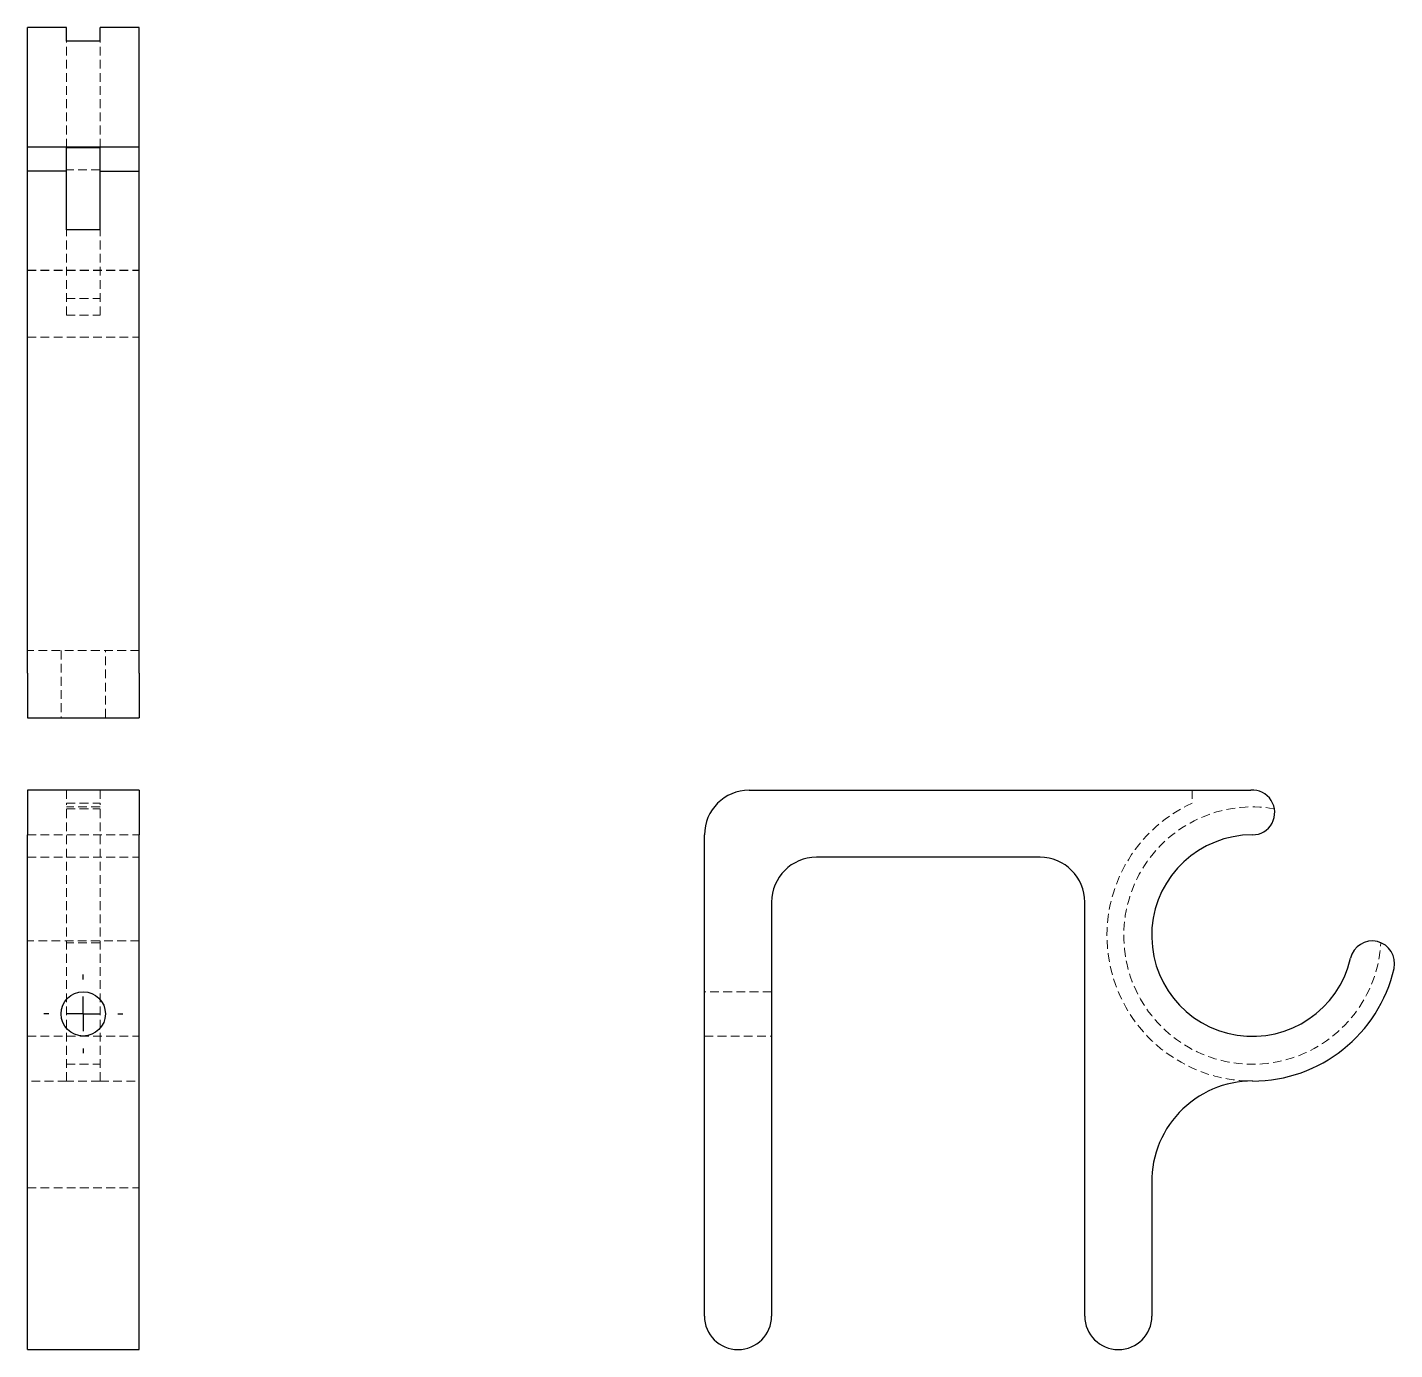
# Model space of a CAD drawing. Header units: millimetres. Extents: x 75 to 273, y 16 to 208.
import ezdxf

# ---------------------------------------------------------------- set-up
doc = ezdxf.new("R2010")
doc.units = ezdxf.units.MM
doc.linetypes.add('HIDDEN', pattern=[1.905, 1.27, -0.635])
doc.layers.add('10', color=7, linetype='Continuous')

# ---------------------------------------------------------------- blocks, each defined once
blk = doc.blocks.new('SW_CENTERMARKSYMBOL_0')
at = {"layer": '10', "color": 0}
for p, q in [((0, 5), (0, 5.71)), ((0, 0), (0, 2.5)), ((-5, 0), (-5.71, 0)), ((0, 0), (-2.5, 0)), ((0, 0), (0, -2.5)), ((0, 0), (2.5, 0)), ((5, 0), (5.71, 0)), ((0, -5), (0, -5.71))]:
    blk.add_line(p, q, dxfattribs=at)

msp = doc.modelspace()

# ---------------------------------------------------------------- linework, layer by layer
at = {"color": 7, "linetype": 'Continuous', "lineweight": 25}
for p, q in [((80.57, 208), (74.9, 208)), ((74.9, 201.6), (74.9, 208)), ((80.57, 206), (80.57, 208)), ((91.1, 208), (85.43, 208)), ((85.43, 206), (85.43, 208)), ((91.1, 201.6), (91.1, 208)), ((85.43, 206), (80.57, 206)), ((74.9, 190.63), (74.9, 201.6)), ((91.1, 190.63), (91.1, 201.6)), ((91.1, 190.63), (74.9, 190.63)), ((74.9, 187.15), (74.9, 190.63)), ((80.57, 190.59), (85.43, 190.59)), ((80.57, 187.15), (80.57, 190.59)), ((85.43, 187.15), (85.43, 190.59)), ((91.1, 187.15), (91.1, 190.63)), ((80.57, 187.15), (74.9, 187.15)), ((74.9, 114.48), (74.9, 187.15)), ((80.57, 178.66), (80.57, 187.15)), ((85.43, 187.15), (91.1, 187.15)), ((85.43, 178.66), (85.43, 187.15)), ((91.1, 114.48), (91.1, 187.15)), ((85.43, 178.66), (80.57, 178.66)), ((74.9, 114.48), (74.9, 108)), ((91.1, 114.48), (91.1, 108)), ((74.9, 108), (91.1, 108)), ((80.57, 97.52), (74.9, 97.52)), ((74.9, 97.51), (74.9, 97.52)), ((91.1, 97.51), (74.9, 97.51)), ((74.9, 97.51), (74.9, 91.03)), ((80.57, 97.51), (80.57, 97.52)), ((91.1, 97.52), (85.43, 97.52)), ((85.43, 97.51), (85.43, 97.52)), ((91.1, 97.51), (91.1, 97.52)), ((91.1, 97.51), (91.1, 91.03)), ((179.48, 97.51), (252.15, 97.51)), ((74.9, 21.34), (74.9, 91.03)), ((91.1, 21.34), (91.1, 91.03)), ((173, 21.34), (173, 91.03)), ((221.62, 87.79), (189.21, 87.79)), ((182.72, 81.31), (182.72, 21.34)), ((228.11, 21.34), (228.11, 81.31)), ((237.83, 39.93), (237.83, 21.34)), ((74.9, 16.48), (74.9, 21.34)), ((91.1, 16.48), (91.1, 21.34)), ((74.9, 16.48), (91.1, 16.48))]:
    msp.add_line(p, q, dxfattribs=at)
at = {"color": 7, "linetype": 'HIDDEN', "lineweight": 18}
for p, q in [((80.57, 190.59), (80.57, 206)), ((85.43, 190.59), (85.43, 206)), ((85.43, 187.36), (80.57, 187.36)), ((80.57, 166.32), (80.57, 178.66)), ((85.43, 166.32), (85.43, 178.66)), ((74.9, 172.83), (91.1, 172.83)), ((74.9, 172.8), (91.1, 172.8)), ((74.9, 172.8), (91.1, 172.8)), ((80.57, 168.75), (85.43, 168.75)), ((80.57, 166.32), (85.43, 166.32)), ((74.9, 163.11), (91.1, 163.11)), ((91.1, 117.72), (74.9, 117.72)), ((79.79, 117.72), (79.79, 108)), ((86.21, 108), (86.21, 117.72)), ((80.57, 97.51), (80.57, 95.63)), ((85.43, 97.51), (85.43, 95.63)), ((243.66, 97.51), (243.66, 95.63)), ((80.57, 55.38), (80.57, 95.63)), ((80.57, 95.63), (85.43, 95.63)), ((85.43, 95.09), (80.57, 95.09)), ((85.43, 55.38), (85.43, 95.63)), ((80.57, 94.82), (85.43, 94.82)), ((74.9, 91.04), (91.1, 91.04)), ((74.9, 87.79), (91.1, 87.79)), ((91.1, 75.67), (74.9, 75.67)), ((85.43, 75.42), (80.57, 75.42)), ((182.72, 68.32), (173, 68.32)), ((74.9, 61.87), (91.1, 61.87)), ((173, 61.9), (182.72, 61.9)), ((80.57, 57.81), (85.43, 57.81)), ((80.57, 55.38), (74.9, 55.38)), ((85.43, 55.38), (80.57, 55.38)), ((85.43, 55.38), (91.1, 55.38)), ((74.9, 39.93), (91.1, 39.93))]:
    msp.add_line(p, q, dxfattribs=at)
at = {"color": 7, "linetype": 'Continuous', "lineweight": 25}
msp.add_circle((83, 65.11), 3.21, dxfattribs=at)
for centre, radius, start, end in [((179.48, 91.03), 6.48, 90, 180), ((252.39, 94.28), 3.24, 270, 94.3233), ((252.39, 76.45), 14.59, 90, 346.9564), ((189.21, 81.31), 6.48, 90, 180), ((221.62, 81.31), 6.48, 0, 90), ((269.76, 72.43), 3.24, 346.9569, 166.9564), ((252.39, 76.45), 21.07, 270.0925, 346.9565), ((252.39, 40.8), 14.59, 89.8663, 183.418), ((177.86, 21.34), 4.86, 180, 0), ((232.97, 21.34), 4.86, 180, 0)]:
    msp.add_arc(centre, radius, start, end, dxfattribs=at)
at = {"color": 7, "linetype": 'HIDDEN', "lineweight": 18}
for radius, start, end in [(21.07, 114.469, 269.9074), (18.64, 80.1229, 356.8336)]:
    msp.add_arc((252.39, 76.45), radius, start, end, dxfattribs=at)

# ---------------------------------------------------------------- block references
at = {"layer": '10'}
msp.add_blockref('SW_CENTERMARKSYMBOL_0', (83, 65.11), dxfattribs=at)

doc.saveas('drawing.dxf')
